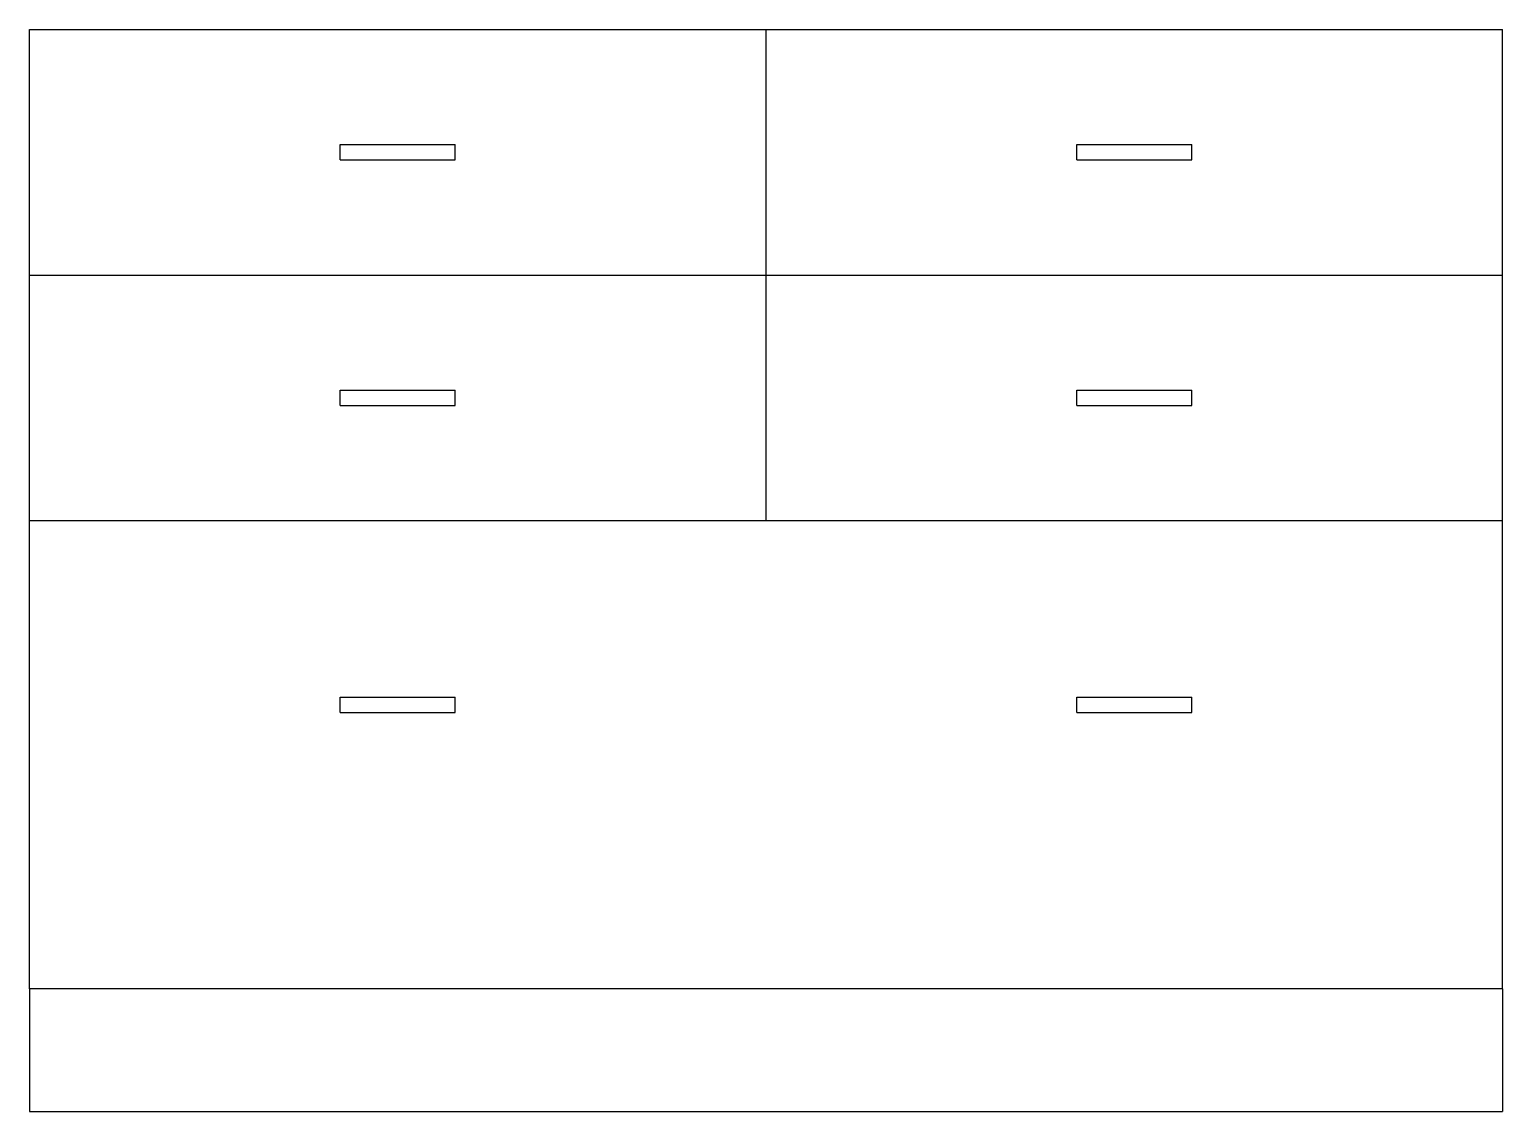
# Model space of a CAD drawing. Header units: inches. Extents: x 0 to 792, y 15 to 597.
import ezdxf

# ---------------------------------------------------------------- set-up
doc = ezdxf.new("R2010")
doc.units = ezdxf.units.IN
doc.header["$MEASUREMENT"] = 0
doc.layers.add('Layer 1', color=7, linetype='Continuous')

# ---------------------------------------------------------------- blocks, each defined once
blk = doc.blocks.new('block 3')
at = {"layer": 'Layer 1', "color": 7, "lineweight": 25, "true_color": 0xffffff}
blk.add_lwpolyline([(-0.08, 81.14), (-0.08, 596.87)], dxfattribs=at)
blk = doc.blocks.new('block 4')
at = {"layer": 'Layer 1', "color": 7, "lineweight": 25, "true_color": 0xffffff}
blk.add_lwpolyline([(-0.08, 596.87), (792.08, 596.87)], dxfattribs=at)
blk = doc.blocks.new('block 5')
at = {"layer": 'Layer 1', "color": 7, "lineweight": 25, "true_color": 0xffffff}
blk.add_lwpolyline([(792.08, 81.14), (-0.08, 81.14)], dxfattribs=at)
blk = doc.blocks.new('block 6')
at = {"layer": 'Layer 1', "color": 7, "lineweight": 25, "true_color": 0xffffff}
blk.add_lwpolyline([(-0.08, 81.14), (-0.08, 15.13)], dxfattribs=at)
blk = doc.blocks.new('block 7')
at = {"layer": 'Layer 1', "color": 7, "lineweight": 25, "true_color": 0xffffff}
blk.add_lwpolyline([(-0.08, 15.13), (792.08, 15.13)], dxfattribs=at)
blk = doc.blocks.new('block 8')
at = {"layer": 'Layer 1', "color": 7, "lineweight": 25, "true_color": 0xffffff}
blk.add_lwpolyline([(792.08, 81.14), (792.08, 596.87)], dxfattribs=at)
blk = doc.blocks.new('block 9')
at = {"layer": 'Layer 1', "color": 7, "lineweight": 25, "true_color": 0xffffff}
blk.add_lwpolyline([(792.08, 81.14), (792.08, 15.13)], dxfattribs=at)
blk = doc.blocks.new('block 10')
at = {"layer": 'Layer 1', "color": 7, "lineweight": 25, "true_color": 0xffffff}
blk.add_lwpolyline([(-0.08, 464.84), (792.08, 464.84)], dxfattribs=at)
blk = doc.blocks.new('block 11')
at = {"layer": 'Layer 1', "color": 7, "lineweight": 25, "true_color": 0xffffff}
blk.add_lwpolyline([(-0.08, 332.82), (792.08, 332.82)], dxfattribs=at)
blk = doc.blocks.new('block 12')
at = {"layer": 'Layer 1', "color": 7, "lineweight": 25, "true_color": 0xffffff}
blk.add_lwpolyline([(396, 332.82), (396, 464.84)], dxfattribs=at)
blk = doc.blocks.new('block 13')
at = {"layer": 'Layer 1', "color": 7, "lineweight": 25, "true_color": 0xffffff}
blk.add_lwpolyline([(396, 464.84), (396, 596.87)], dxfattribs=at)
blk = doc.blocks.new('block 14')
at = {"layer": 'Layer 1', "color": 7, "lineweight": 25, "true_color": 0xffffff}
blk.add_lwpolyline([(167.02, 526.73), (228.9, 526.73)], dxfattribs=at)
blk = doc.blocks.new('block 15')
at = {"layer": 'Layer 1', "color": 7, "lineweight": 25, "true_color": 0xffffff}
blk.add_lwpolyline([(167.02, 534.98), (228.9, 534.98)], dxfattribs=at)
blk = doc.blocks.new('block 16')
at = {"layer": 'Layer 1', "color": 7, "lineweight": 25, "true_color": 0xffffff}
blk.add_lwpolyline([(228.9, 526.73), (228.9, 534.98)], dxfattribs=at)
blk = doc.blocks.new('block 17')
at = {"layer": 'Layer 1', "color": 7, "lineweight": 25, "true_color": 0xffffff}
blk.add_lwpolyline([(167.02, 526.73), (167.02, 534.98)], dxfattribs=at)
blk = doc.blocks.new('block 18')
at = {"layer": 'Layer 1', "color": 7, "lineweight": 25, "true_color": 0xffffff}
blk.add_lwpolyline([(563.1, 534.98), (624.98, 534.98)], dxfattribs=at)
blk = doc.blocks.new('block 19')
at = {"layer": 'Layer 1', "color": 7, "lineweight": 25, "true_color": 0xffffff}
blk.add_lwpolyline([(563.1, 526.73), (624.98, 526.73)], dxfattribs=at)
blk = doc.blocks.new('block 20')
at = {"layer": 'Layer 1', "color": 7, "lineweight": 25, "true_color": 0xffffff}
blk.add_lwpolyline([(563.1, 526.73), (563.1, 534.98)], dxfattribs=at)
blk = doc.blocks.new('block 21')
at = {"layer": 'Layer 1', "color": 7, "lineweight": 25, "true_color": 0xffffff}
blk.add_lwpolyline([(624.98, 526.73), (624.98, 534.98)], dxfattribs=at)
blk = doc.blocks.new('block 22')
at = {"layer": 'Layer 1', "color": 7, "lineweight": 25, "true_color": 0xffffff}
blk.add_lwpolyline([(563.1, 402.96), (624.98, 402.96)], dxfattribs=at)
blk = doc.blocks.new('block 23')
at = {"layer": 'Layer 1', "color": 7, "lineweight": 25, "true_color": 0xffffff}
blk.add_lwpolyline([(563.1, 394.71), (624.98, 394.71)], dxfattribs=at)
blk = doc.blocks.new('block 24')
at = {"layer": 'Layer 1', "color": 7, "lineweight": 25, "true_color": 0xffffff}
blk.add_lwpolyline([(167.02, 394.71), (228.9, 394.71)], dxfattribs=at)
blk = doc.blocks.new('block 25')
at = {"layer": 'Layer 1', "color": 7, "lineweight": 25, "true_color": 0xffffff}
blk.add_lwpolyline([(167.02, 402.96), (228.9, 402.96)], dxfattribs=at)
blk = doc.blocks.new('block 26')
at = {"layer": 'Layer 1', "color": 7, "lineweight": 25, "true_color": 0xffffff}
blk.add_lwpolyline([(167.02, 394.71), (167.02, 402.96)], dxfattribs=at)
blk = doc.blocks.new('block 27')
at = {"layer": 'Layer 1', "color": 7, "lineweight": 25, "true_color": 0xffffff}
blk.add_lwpolyline([(228.9, 394.71), (228.9, 402.96)], dxfattribs=at)
blk = doc.blocks.new('block 28')
at = {"layer": 'Layer 1', "color": 7, "lineweight": 25, "true_color": 0xffffff}
blk.add_lwpolyline([(563.1, 394.71), (563.1, 402.96)], dxfattribs=at)
blk = doc.blocks.new('block 29')
at = {"layer": 'Layer 1', "color": 7, "lineweight": 25, "true_color": 0xffffff}
blk.add_lwpolyline([(624.98, 394.71), (624.98, 402.96)], dxfattribs=at)
blk = doc.blocks.new('block 30')
at = {"layer": 'Layer 1', "color": 7, "lineweight": 25, "true_color": 0xffffff}
blk.add_lwpolyline([(563.1, 229.67), (624.98, 229.67)], dxfattribs=at)
blk = doc.blocks.new('block 31')
at = {"layer": 'Layer 1', "color": 7, "lineweight": 25, "true_color": 0xffffff}
blk.add_lwpolyline([(563.1, 237.92), (624.98, 237.92)], dxfattribs=at)
blk = doc.blocks.new('block 32')
at = {"layer": 'Layer 1', "color": 7, "lineweight": 25, "true_color": 0xffffff}
blk.add_lwpolyline([(167.02, 237.92), (228.9, 237.92)], dxfattribs=at)
blk = doc.blocks.new('block 33')
at = {"layer": 'Layer 1', "color": 7, "lineweight": 25, "true_color": 0xffffff}
blk.add_lwpolyline([(167.02, 229.67), (228.9, 229.67)], dxfattribs=at)
blk = doc.blocks.new('block 34')
at = {"layer": 'Layer 1', "color": 7, "lineweight": 25, "true_color": 0xffffff}
blk.add_lwpolyline([(167.02, 229.67), (167.02, 237.92)], dxfattribs=at)
blk = doc.blocks.new('block 35')
at = {"layer": 'Layer 1', "color": 7, "lineweight": 25, "true_color": 0xffffff}
blk.add_lwpolyline([(228.9, 229.67), (228.9, 237.92)], dxfattribs=at)
blk = doc.blocks.new('block 36')
at = {"layer": 'Layer 1', "color": 7, "lineweight": 25, "true_color": 0xffffff}
blk.add_lwpolyline([(563.1, 229.67), (563.1, 237.92)], dxfattribs=at)
blk = doc.blocks.new('block 37')
at = {"layer": 'Layer 1', "color": 7, "lineweight": 25, "true_color": 0xffffff}
blk.add_lwpolyline([(624.98, 229.67), (624.98, 237.92)], dxfattribs=at)
blk = doc.blocks.new('block 2')
at = {"layer": 'Layer 1'}
for name in ['block 3', 'block 4', 'block 13', 'block 8', 'block 15', 'block 17', 'block 16', 'block 18', 'block 20', 'block 21', 'block 14', 'block 19', 'block 10', 'block 12', 'block 25', 'block 26', 'block 27', 'block 22', 'block 28', 'block 29', 'block 24', 'block 23', 'block 11', 'block 32', 'block 34', 'block 35', 'block 31', 'block 36', 'block 37', 'block 33', 'block 30', 'block 5', 'block 6', 'block 9', 'block 7']:
    blk.add_blockref(name, (0, 0), dxfattribs=at)

msp = doc.modelspace()

# ---------------------------------------------------------------- block references
at = {"layer": 'Layer 1'}
msp.add_blockref('block 2', (0, 0), dxfattribs=at)

doc.saveas('drawing.dxf')
